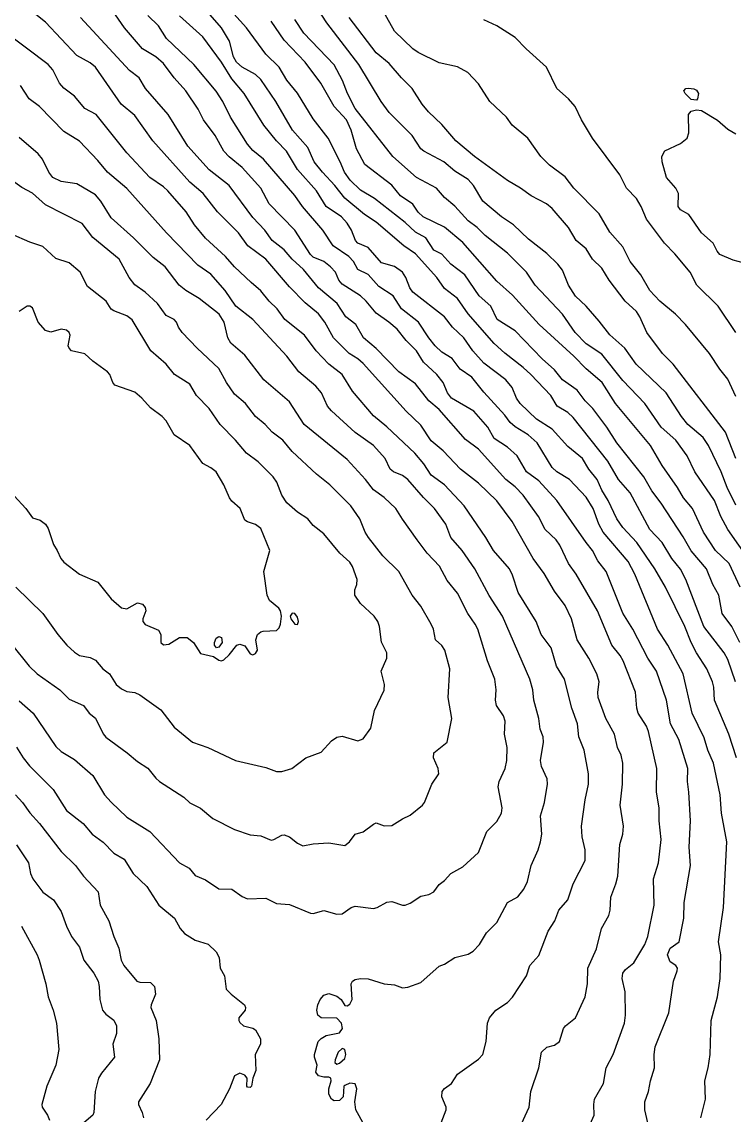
# Model space of a CAD drawing. Header units: inches. Extents: x 3311818 to 3313075, y 1372003 to 1372737.
# Drawn here: x 3312900.5 to 3313004, y 1372329.1 to 1372487.8 of the extents above; entities that cross this region are included whole.
import ezdxf

# ---------------------------------------------------------------- set-up
doc = ezdxf.new("R2010")
doc.units = ezdxf.units.IN
doc.header["$MEASUREMENT"] = 0

msp = doc.modelspace()

# ---------------------------------------------------------------- linework, layer by layer
for points, elevation in [([(3313004.22, 1372417.65), (3313002.98, 1372420.24), (3313002.12, 1372422.53), (3313000.24, 1372426.34), (3312999.48, 1372427.48), (3312997.25, 1372429.39), (3312996.32, 1372430.53), (3312994.1, 1372433.96), (3312989.78, 1372438.16), (3312988.1, 1372440.44), (3312985.92, 1372442.38), (3312984.4, 1372444.37), (3312982.48, 1372446.54), (3312980.97, 1372447.99), (3312979.93, 1372449.59), (3312979.06, 1372451.79), (3312978.37, 1372452.64), (3312976.78, 1372454.19), (3312974.11, 1372456.29), (3312971.96, 1372458.36), (3312970.22, 1372459.5), (3312967.5, 1372461.79), (3312966.12, 1372464.07), (3312965.34, 1372464.93), (3312963.44, 1372466.17), (3312961.81, 1372467.5), (3312958.91, 1372469.03), (3312958.48, 1372469.38), (3312957.21, 1372471.31), (3312953.91, 1372474.64), (3312952.73, 1372476.27), (3312949.5, 1372481.61), (3312944.85, 1372487.7), (3312942.14, 1372491.9)], 4488), ([(3312972.84, 1372327.25), (3312974.2, 1372330.29), (3312974.48, 1372332.58), (3312975.6, 1372336.01), (3312976.03, 1372338.3), (3312976.78, 1372339.01), (3312977.92, 1372339.31), (3312978.61, 1372339.82), (3312979.22, 1372341.73), (3312979.49, 1372342.11), (3312980.97, 1372343.27), (3312982.36, 1372346.3), (3312982.71, 1372348.21), (3312982.76, 1372350.49), (3312984.02, 1372353.27), (3312984.72, 1372356.21), (3312985.78, 1372358.12), (3312985.96, 1372358.88), (3312986.07, 1372360.78), (3312986.82, 1372362.69), (3312987.11, 1372363.83), (3312987.38, 1372368.41), (3312987.8, 1372369.93), (3312987.92, 1372371.08), (3312987.44, 1372374.12), (3312987.77, 1372377.17), (3312987.84, 1372380.22), (3312987.57, 1372381.37), (3312987.03, 1372382.51), (3312986.61, 1372384.42), (3312985.35, 1372386.7), (3312984.25, 1372389.75), (3312984.2, 1372390.51), (3312984.4, 1372392.04), (3312984.07, 1372393.18), (3312982.88, 1372395.47), (3312981.18, 1372398.14), (3312980.35, 1372401.19), (3312979.46, 1372403.09), (3312977.92, 1372405.18), (3312976.39, 1372407.75), (3312974.81, 1372409.95), (3312971.77, 1372415.29), (3312969.53, 1372418.31), (3312966.87, 1372420.88), (3312964.26, 1372422.91), (3312961.75, 1372425.58), (3312960.01, 1372427.02), (3312958.48, 1372429.27), (3312956.35, 1372431.3), (3312950.1, 1372438.25), (3312949.33, 1372438.92), (3312948.07, 1372439.68), (3312945.79, 1372441.97), (3312944.53, 1372444.25), (3312943.62, 1372445.42), (3312941.71, 1372447.02), (3312939.42, 1372449.34), (3312935.99, 1372453.37), (3312933.38, 1372455.31), (3312932.01, 1372457.21), (3312928.96, 1372460.26), (3312926.86, 1372462.93), (3312924.94, 1372464.56), (3312919.55, 1372470.55), (3312916.94, 1372474.22), (3312914.96, 1372475.89), (3312911.22, 1372481.23), (3312910.46, 1372481.87), (3312908.55, 1372482.94), (3312903.98, 1372487.79), (3312902.07, 1372489.29)], 4479), ([(3312991.47, 1372328.01), (3312991, 1372329.91), (3312991.02, 1372331.06), (3312991.56, 1372332.58), (3312991.82, 1372334.11), (3312992.43, 1372336.01), (3312992.38, 1372337.92), (3312992.53, 1372339.06), (3312994.5, 1372344.01), (3312995.18, 1372348.59), (3312995.71, 1372350.11), (3312995.75, 1372350.49), (3312995.51, 1372350.88), (3312994.69, 1372351.4), (3312994.31, 1372352.4), (3312994.69, 1372353.36), (3312995.99, 1372354.31), (3312996.7, 1372357.74), (3312996.75, 1372360.02), (3312997.63, 1372365.36), (3312997.45, 1372368.03), (3312997.66, 1372371.84), (3312997.43, 1372376.03), (3312997.22, 1372377.55), (3312997.26, 1372379.46), (3312995.94, 1372383.65), (3312994.72, 1372385.94), (3312994.16, 1372389.37), (3312992.69, 1372393.56), (3312991.44, 1372395.47), (3312989.26, 1372399.66), (3312987.83, 1372401.98), (3312985.39, 1372408.05), (3312984.18, 1372409.57), (3312983.43, 1372411.09), (3312982.49, 1372412.24), (3312978.26, 1372418.34), (3312975.63, 1372421.22), (3312973.81, 1372422.53), (3312972.46, 1372424.82), (3312971.06, 1372426.1), (3312969.15, 1372427.36), (3312968.23, 1372429.01), (3312966.16, 1372431.3), (3312962.93, 1372433.2), (3312962.36, 1372433.96), (3312961.72, 1372435.49), (3312960.83, 1372436.63), (3312958.86, 1372438.44), (3312957.86, 1372440.06), (3312956.36, 1372441.59), (3312955.05, 1372443.21), (3312953.85, 1372444.25), (3312952, 1372445.52), (3312950.56, 1372447.3), (3312949.74, 1372448.07), (3312947.05, 1372449.76), (3312946.58, 1372450.35), (3312946.08, 1372451.5), (3312945.35, 1372452.26), (3312944.38, 1372453.02), (3312942.86, 1372453.68), (3312942.47, 1372454.04), (3312940.2, 1372457.59), (3312936.47, 1372461.4), (3312935.26, 1372463.69), (3312932.56, 1372466.68), (3312930.66, 1372468.25), (3312929.9, 1372469.06), (3312928.63, 1372471.31), (3312926.94, 1372473.6), (3312926.17, 1372475.13), (3312924.35, 1372477.79), (3312922.65, 1372479.7), (3312921.13, 1372481.76), (3312919.99, 1372482.75), (3312918.07, 1372483.89), (3312915.45, 1372486.94), (3312914.17, 1372488.85)], 4481), ([(3312999.13, 1372328.77), (3312999.84, 1372331.44), (3312999.74, 1372334.11), (3313000.22, 1372336.01), (3313000.5, 1372337.92), (3313000.63, 1372342.87), (3313001.57, 1372346.3), (3313001.96, 1372348.97), (3313002.06, 1372352.4), (3313001.72, 1372354.31), (3313002.44, 1372359.26), (3313002.92, 1372368.79), (3313002.17, 1372372.98), (3313001.98, 1372375.65), (3313000.98, 1372380.22), (3313000.17, 1372382.13), (3312999.64, 1372383.89), (3312997.89, 1372387.46), (3312996.59, 1372393.18), (3312994.38, 1372397.37), (3312992.87, 1372399.66), (3312989.56, 1372407.66), (3312988.59, 1372409.5), (3312984.96, 1372413.76), (3312984.36, 1372414.91), (3312983.51, 1372417.19), (3312982.49, 1372418.84), (3312980.06, 1372421.39), (3312978.22, 1372422.53), (3312977.54, 1372423.12), (3312975.37, 1372426.72), (3312974.07, 1372427.86), (3312972.2, 1372429.04), (3312971.44, 1372429.68), (3312970.68, 1372430.75), (3312967.63, 1372434.08), (3312965.87, 1372436.25), (3312964.18, 1372437.39), (3312963.06, 1372438.98), (3312961.53, 1372439.89), (3312960.55, 1372440.82), (3312959.63, 1372441.95), (3312958.14, 1372444.25), (3312955.7, 1372446.16), (3312954.47, 1372448.07), (3312952.38, 1372449.42), (3312950.86, 1372451.16), (3312949.34, 1372451.88), (3312948.71, 1372453.02), (3312948.05, 1372453.78), (3312945.78, 1372455.31), (3312944.28, 1372457.59), (3312941.28, 1372461.02), (3312940.19, 1372462.63), (3312935.65, 1372467.88), (3312934.09, 1372469.17), (3312933.33, 1372470.05), (3312930.84, 1372473.98), (3312929.72, 1372476.27), (3312928.75, 1372477.74), (3312925.5, 1372481.61), (3312921.56, 1372485.42), (3312920.37, 1372487.26), (3312918.84, 1372488.76)], 4482), ([(3313004.33, 1372380.99), (3313003.21, 1372384.42), (3313001.13, 1372389.37), (3313001.02, 1372391.28), (3313000.83, 1372392.04), (3313000.01, 1372393.94), (3312998.53, 1372396.23), (3312997.74, 1372397.75), (3312996.84, 1372400.04), (3312994, 1372405.76), (3312992.47, 1372408.43), (3312989.84, 1372412.24), (3312987.83, 1372414.45), (3312986.97, 1372415.67), (3312985.67, 1372418.34), (3312984.75, 1372419.86), (3312984.1, 1372421.39), (3312982.88, 1372422.91), (3312981.96, 1372424.43), (3312979.83, 1372426.19), (3312977.54, 1372428.71), (3312975.27, 1372430.15), (3312972.91, 1372432.44), (3312972.37, 1372433.2), (3312971.73, 1372434.73), (3312970.81, 1372435.87), (3312967.63, 1372438.26), (3312966.04, 1372440.06), (3312964.73, 1372441.97), (3312963.1, 1372443.49), (3312961.92, 1372445.02), (3312957.34, 1372448.6), (3312956.88, 1372449.21), (3312956.33, 1372450.73), (3312955.81, 1372451.5), (3312954.67, 1372452.33), (3312952.76, 1372452.83), (3312950.86, 1372455.06), (3312949.33, 1372455.69), (3312948.99, 1372456.07), (3312948.43, 1372457.59), (3312947.81, 1372458.61), (3312946.96, 1372459.5), (3312944.76, 1372461.04), (3312943.35, 1372463.31), (3312940.57, 1372466.38), (3312938.96, 1372469.03), (3312937.51, 1372470.55), (3312935.71, 1372472.84), (3312932.84, 1372477.41), (3312931.04, 1372479.56), (3312929.52, 1372481.95), (3312926.85, 1372485.65), (3312923.42, 1372488.67)], 4483), ([(3313004.17, 1372392.04), (3313003.07, 1372395.29), (3313002.52, 1372396.23), (3312999.6, 1372400.04), (3312996.95, 1372406.9), (3312996.21, 1372408.37), (3312994.95, 1372409.95), (3312993.55, 1372412.24), (3312991.74, 1372414.14), (3312988.89, 1372419.48), (3312987.21, 1372421.39), (3312985.64, 1372424.05), (3312980.59, 1372430.41), (3312979.83, 1372431.12), (3312978.3, 1372432.04), (3312977.37, 1372433.58), (3312974.47, 1372436.63), (3312973.35, 1372437.67), (3312970.68, 1372439.72), (3312969.15, 1372441.16), (3312965.34, 1372445.45), (3312963.82, 1372447.68), (3312961.91, 1372449.12), (3312960.82, 1372450.73), (3312957.72, 1372454.13), (3312956.04, 1372455.31), (3312952, 1372458.73), (3312950.3, 1372459.88), (3312947.43, 1372462.25), (3312946.01, 1372464.07), (3312944.21, 1372465.98), (3312943.01, 1372467.5), (3312942.09, 1372469.56), (3312939.87, 1372472.08), (3312937.44, 1372476.27), (3312935.23, 1372479.47), (3312934.47, 1372480.17), (3312932.56, 1372481.25), (3312931.71, 1372481.99), (3312931.29, 1372482.75), (3312930.7, 1372485.04), (3312929.52, 1372486.97), (3312927.23, 1372489.59)], 4484), ([(3313004.82, 1372397.76), (3313003.67, 1372400.04), (3313002.27, 1372401.95), (3313001.77, 1372404.62), (3313000.88, 1372406.14), (3312999.98, 1372408.43), (3312997.74, 1372411.06), (3312996.6, 1372413.07), (3312993.4, 1372417.96), (3312992.02, 1372419.75), (3312990.86, 1372421.77), (3312986.94, 1372426.72), (3312985.51, 1372429.01), (3312983.48, 1372431.68), (3312982.36, 1372432.82), (3312981.19, 1372434.34), (3312979.06, 1372435.84), (3312977.92, 1372437.3), (3312976.09, 1372438.92), (3312972.2, 1372442.98), (3312969.57, 1372444.63), (3312968.67, 1372446.54), (3312966.96, 1372448.07), (3312964.89, 1372451.11), (3312962.82, 1372452.64), (3312961.53, 1372454.1), (3312960.39, 1372454.7), (3312959.21, 1372456.45), (3312957.72, 1372457.29), (3312956.19, 1372458.71), (3312951.75, 1372462.17), (3312949.72, 1372463.4), (3312948.24, 1372464.84), (3312947.4, 1372465.98), (3312946.78, 1372467.5), (3312945.03, 1372470.93), (3312942.86, 1372473.73), (3312940.57, 1372477.47), (3312939.04, 1372479.35), (3312937.9, 1372481.23), (3312936, 1372483.13), (3312933.19, 1372486.94), (3312930.41, 1372489.99)], 4485), ([(3313004.22, 1372433.42), (3313003.07, 1372435.96), (3313001.93, 1372437.39), (3313000.43, 1372439.68), (3312996.94, 1372443.87), (3312995.47, 1372445.4), (3312993.21, 1372447.3), (3312991.76, 1372448.83), (3312990.45, 1372451.11), (3312988.9, 1372453.02), (3312987.83, 1372455.18), (3312985.92, 1372457.28), (3312984.4, 1372459.95), (3312980.73, 1372463.69), (3312979.44, 1372465.35), (3312977.16, 1372467.04), (3312975.9, 1372468.27), (3312974.04, 1372470.93), (3312971.75, 1372472.84), (3312970.91, 1372473.98), (3312968.51, 1372476.27), (3312966.87, 1372478.84), (3312965.31, 1372480.46), (3312963.82, 1372481.31), (3312961.15, 1372481.86), (3312958.1, 1372483.35), (3312957.34, 1372483.89), (3312954.67, 1372486.48), (3312953.11, 1372489.23)], 4490), ([(3312982.64, 1372326.86), (3312983.67, 1372329.15), (3312983.61, 1372330.68), (3312983.73, 1372331.44), (3312985.02, 1372333.72), (3312985.41, 1372336.01), (3312986.4, 1372337.92), (3312988.08, 1372342.49), (3312988.22, 1372343.63), (3312988.17, 1372347.06), (3312987.74, 1372348.97), (3312987.82, 1372349.73), (3312988.21, 1372350.26), (3312989.4, 1372351.26), (3312991.01, 1372353.92), (3312991.46, 1372355.07), (3312992.37, 1372359.64), (3312992.27, 1372363.45), (3312992.99, 1372365.74), (3312993.4, 1372369.17), (3312993.1, 1372371.84), (3312993.12, 1372373.74), (3312992.69, 1372376.03), (3312992.74, 1372379.46), (3312991.57, 1372384.8), (3312991.26, 1372385.6), (3312990.06, 1372387.46), (3312989.84, 1372388.23), (3312989.68, 1372390.51), (3312987.88, 1372395.09), (3312987.45, 1372395.86), (3312986.23, 1372397.37), (3312984.12, 1372402.33), (3312981.04, 1372407.66), (3312979.92, 1372409.19), (3312978.68, 1372411.87), (3312978.12, 1372412.62), (3312976.55, 1372414.14), (3312975.58, 1372416.05), (3312973.37, 1372419.1), (3312972.2, 1372420.35), (3312970.85, 1372421.39), (3312966.87, 1372425.82), (3312964.96, 1372427.21), (3312961.15, 1372431.57), (3312959.63, 1372432.81), (3312957.72, 1372435.28), (3312955.31, 1372437.01), (3312952, 1372440.42), (3312950.16, 1372441.97), (3312949.04, 1372443.87), (3312947.59, 1372445.02), (3312946.32, 1372446.92), (3312943.64, 1372449.21), (3312941.47, 1372451.88), (3312939.79, 1372453.4), (3312938.66, 1372454.74), (3312936.91, 1372456.07), (3312935.85, 1372457.59), (3312934.09, 1372459.41), (3312930.65, 1372464.07), (3312927.75, 1372466.36), (3312924.67, 1372469.79), (3312921.78, 1372474.36), (3312918.49, 1372478.17), (3312917.57, 1372479.7), (3312916.18, 1372480.78), (3312909.08, 1372488.47)], 4480), ([(3313004.85, 1372405.76), (3313003.24, 1372409.19), (3313001.29, 1372411.09), (3312999.55, 1372413.76), (3312997.93, 1372417.19), (3312996.62, 1372418.72), (3312995.77, 1372420.24), (3312993.55, 1372423.42), (3312991.84, 1372426.34), (3312986.78, 1372432.44), (3312984.82, 1372435.49), (3312982.49, 1372437.45), (3312980.72, 1372439.3), (3312975.67, 1372443.87), (3312971.82, 1372448.17), (3312969.53, 1372450.19), (3312964.58, 1372455.79), (3312961.91, 1372458.02), (3312958.81, 1372459.5), (3312958.1, 1372460.21), (3312957.34, 1372461.36), (3312955.55, 1372462.55), (3312954.29, 1372464.12), (3312950.36, 1372467.12), (3312949.14, 1372469.41), (3312948.38, 1372472.08), (3312947.68, 1372473.6), (3312945.91, 1372475.51), (3312943.95, 1372478.94), (3312941.69, 1372481.99), (3312938.66, 1372485.17), (3312936.76, 1372487.93)], 4486), ([(3313006.27, 1372409.57), (3313003.06, 1372414.14), (3313002.06, 1372416.05), (3313001.15, 1372418.34), (3312998.28, 1372422.53), (3312997.18, 1372424.82), (3312995.51, 1372427.1), (3312993.4, 1372429.01), (3312991.01, 1372432.44), (3312987.83, 1372435.75), (3312984.78, 1372439.61), (3312982.49, 1372441.11), (3312980.89, 1372442.73), (3312979.08, 1372445.4), (3312975.09, 1372449.59), (3312973.84, 1372451.5), (3312971.06, 1372454.25), (3312967.81, 1372456.83), (3312966.68, 1372457.97), (3312965.34, 1372458.93), (3312963.44, 1372461.07), (3312961.91, 1372462.35), (3312960.74, 1372463.69), (3312957.85, 1372465.22), (3312954.42, 1372468.27), (3312948.95, 1372475.24), (3312947.86, 1372477.41), (3312947.1, 1372479.32), (3312945.9, 1372481.56), (3312941.51, 1372486.18), (3312940.19, 1372488.18)], 4487), ([(3313004.22, 1372424.45), (3313002.71, 1372428.25), (3312995.14, 1372438.16), (3312993.59, 1372439.68), (3312991.31, 1372442.73), (3312990.3, 1372445.02), (3312989.82, 1372445.78), (3312988.18, 1372447.3), (3312985.86, 1372450.35), (3312984.78, 1372452.05), (3312983.42, 1372453.4), (3312982.49, 1372454.87), (3312981.05, 1372456.07), (3312979.95, 1372457.97), (3312977.54, 1372460.74), (3312976.72, 1372461.4), (3312974.49, 1372462.58), (3312972.96, 1372463.67), (3312971.06, 1372464.78), (3312966.29, 1372468.27), (3312963.56, 1372470.55), (3312961.53, 1372472.9), (3312959.58, 1372474.74), (3312958.68, 1372475.89), (3312957.22, 1372478.17), (3312955.68, 1372479.7), (3312953.91, 1372481.79), (3312952, 1372483.31), (3312948.08, 1372488.47)], 4489), ([(3313004.22, 1372442.71), (3313001.69, 1372446.54), (3312998.55, 1372449.59), (3312997.59, 1372451.5), (3312995.37, 1372454.16), (3312993.86, 1372455.69), (3312991.26, 1372459.16), (3312990.47, 1372461.02), (3312989.81, 1372462.17), (3312988.35, 1372463.69), (3312987.4, 1372465.6), (3312983.4, 1372470.93), (3312981.81, 1372473.6), (3312980.9, 1372475.51), (3312979.91, 1372476.65), (3312978.22, 1372478.17), (3312976.73, 1372481.22), (3312973.78, 1372483.89), (3312972.2, 1372485.57), (3312969.53, 1372487.26), (3312967.63, 1372488.13)], 4491), ([(3312961.44, 1372328.01), (3312962.17, 1372329.91), (3312962.19, 1372330.29), (3312961.55, 1372331.82), (3312961.59, 1372332.58), (3312961.91, 1372333.01), (3312962.92, 1372333.72), (3312963.82, 1372335.07), (3312966.87, 1372337.29), (3312967.47, 1372337.92), (3312967.97, 1372339.82), (3312968.16, 1372342.49), (3312968.48, 1372343.25), (3312969.39, 1372344.4), (3312971.06, 1372345.48), (3312971.82, 1372346.27), (3312973.82, 1372349.35), (3312974.32, 1372350.88), (3312975.63, 1372352.32), (3312976.98, 1372355.83), (3312977.96, 1372357.35), (3312978.55, 1372358.88), (3312979.82, 1372360.4), (3312980.6, 1372362.69), (3312982.33, 1372366.12), (3312982.33, 1372367.65), (3312981.93, 1372369.55), (3312981.84, 1372371.08), (3312982.33, 1372374.89), (3312982.85, 1372377.17), (3312982.82, 1372378.7), (3312982.22, 1372382.13), (3312981.43, 1372384.03), (3312981.24, 1372385.94), (3312980.43, 1372388.23), (3312979.37, 1372392.42), (3312978.19, 1372394.32), (3312977.42, 1372396.99), (3312975.97, 1372398.9), (3312975.22, 1372400.8), (3312972.62, 1372405), (3312971.82, 1372407.53), (3312971.38, 1372408.43), (3312969.04, 1372411.09), (3312967.95, 1372413), (3312964.78, 1372417.57), (3312961.91, 1372420.61), (3312960.01, 1372422.02), (3312958.92, 1372423.67), (3312957.64, 1372425.2), (3312953.53, 1372429.05), (3312951.62, 1372430.63), (3312948.57, 1372434.21), (3312947.05, 1372436.62), (3312945.14, 1372438.15), (3312943.31, 1372440.06), (3312941.57, 1372442.35), (3312938.76, 1372444.63), (3312937.64, 1372446.16), (3312936.45, 1372447.3), (3312935.23, 1372448.79), (3312933.85, 1372449.97), (3312931.45, 1372452.26), (3312930.1, 1372453.78), (3312927.23, 1372456.42), (3312925.62, 1372458.36), (3312924.43, 1372460.26), (3312921.73, 1372463.31), (3312921.13, 1372463.87), (3312919.12, 1372465.22), (3312915.79, 1372468.83), (3312911.32, 1372474.36), (3312909.7, 1372475.24), (3312908.2, 1372477.03), (3312906.65, 1372478.2), (3312906.03, 1372478.94), (3312905.04, 1372480.84), (3312904.37, 1372481.61), (3312897.88, 1372486.53)], 4478), ([(3312950.3, 1372327.63), (3312949.07, 1372329.91), (3312948.91, 1372331.06), (3312949.19, 1372332.96), (3312948.95, 1372333.71), (3312948.19, 1372333.78), (3312947.43, 1372333.46), (3312947.3, 1372333.34), (3312947.21, 1372331.82), (3312946.67, 1372331.27), (3312945.9, 1372331.22), (3312945.52, 1372331.45), (3312945.12, 1372332.2), (3312945.12, 1372332.96), (3312945.46, 1372334.11), (3312945.4, 1372334.49), (3312945.14, 1372334.64), (3312944.38, 1372334.64), (3312943.62, 1372334.85), (3312943.24, 1372335.38), (3312943.43, 1372336.39), (3312943.05, 1372337.54), (3312943.05, 1372337.92), (3312943.6, 1372339.82), (3312944, 1372340.28), (3312944.76, 1372340.71), (3312946.67, 1372341.1), (3312947.1, 1372341.73), (3312946.99, 1372342.49), (3312946.29, 1372343.22), (3312944, 1372343.25), (3312943.52, 1372343.63), (3312943.38, 1372344.4), (3312943.54, 1372345.16), (3312943.87, 1372345.92), (3312944.38, 1372346.56), (3312945.14, 1372346.78), (3312946.29, 1372346.41), (3312946.9, 1372345.92), (3312947.43, 1372345.04), (3312947.81, 1372345.03), (3312948.19, 1372345.27), (3312948.52, 1372345.92), (3312948.35, 1372348.21), (3312948.55, 1372348.59), (3312948.95, 1372348.83), (3312949.72, 1372348.99), (3312950.86, 1372348.91), (3312953.15, 1372348.22), (3312954.67, 1372348.05), (3312955.81, 1372347.63), (3312956.58, 1372347.71), (3312958.48, 1372348.41), (3312961.15, 1372350.78), (3312961.91, 1372351.05), (3312963.44, 1372352.04), (3312965.34, 1372352.49), (3312966.1, 1372352.93), (3312966.99, 1372353.92), (3312968.01, 1372355.61), (3312969.53, 1372357.1), (3312971.06, 1372360.01), (3312972.58, 1372360.83), (3312973.46, 1372361.93), (3312973.96, 1372363.07), (3312974.51, 1372365.36), (3312975.55, 1372367.65), (3312975.86, 1372368.79), (3312976.05, 1372369.93), (3312975.87, 1372372.6), (3312976.45, 1372374.51), (3312976.87, 1372377.17), (3312976.82, 1372377.94), (3312976.01, 1372379.74), (3312975.86, 1372380.6), (3312976.28, 1372383.27), (3312976.25, 1372384.03), (3312975.8, 1372385.18), (3312975.6, 1372386.7), (3312974.89, 1372389.37), (3312974.75, 1372390.89), (3312974.32, 1372392.42), (3312970.35, 1372401.57), (3312968.39, 1372404.55), (3312966.35, 1372408.43), (3312964.49, 1372411.09), (3312962.84, 1372413), (3312962.14, 1372414.91), (3312960.49, 1372417.19), (3312958.86, 1372418.77), (3312956.58, 1372421.41), (3312955.81, 1372421.99), (3312954.53, 1372422.53), (3312954.03, 1372422.91), (3312953.32, 1372424.43), (3312951.62, 1372426.34), (3312948.95, 1372428.22), (3312945.52, 1372431.38), (3312944.94, 1372432.06), (3312944.05, 1372433.96), (3312943.24, 1372434.96), (3312940.77, 1372437.01), (3312939.04, 1372439.32), (3312934.09, 1372444.64), (3312931.62, 1372446.54), (3312930.09, 1372448.83), (3312927.99, 1372451.19), (3312926.09, 1372452.51), (3312921.56, 1372457.21), (3312915.79, 1372463.62), (3312913, 1372465.98), (3312911.6, 1372467.71), (3312908.93, 1372470.48), (3312906.65, 1372471.91), (3312903.1, 1372475.51), (3312901.62, 1372476.65), (3312900.36, 1372478.56)], 4477), ([(3312998.67, 1372476.65), (3312998.5, 1372476.43), (3312997.74, 1372476.57), (3312996.85, 1372477.41), (3312996.68, 1372477.79), (3312996.98, 1372478.13), (3312997.36, 1372478.2), (3312998.12, 1372478.1), (3312998.5, 1372477.9), (3312998.79, 1372477.41), (3312998.67, 1372476.65)], 4492), ([(3313006.01, 1372452.64), (3313003.84, 1372453.22), (3313001.93, 1372454.07), (3313001.53, 1372454.54), (3313000.94, 1372455.69), (3312999.26, 1372457.21), (3312997.41, 1372459.88), (3312996.21, 1372460.56), (3312995.86, 1372461.02), (3312995.91, 1372462.93), (3312995.52, 1372463.69), (3312994.16, 1372465.22), (3312993.54, 1372467.5), (3312993.48, 1372468.27), (3312993.93, 1372469.1), (3312996.21, 1372470.16), (3312997.18, 1372470.93), (3312997.42, 1372471.7), (3312997.38, 1372474.36), (3312997.74, 1372474.86), (3312998.5, 1372475.03), (3312999.26, 1372474.97), (3313001.55, 1372473.54), (3313003.07, 1372472.22), (3313004.22, 1372471.55)], 4492), ([(3312947.05, 1372358.35), (3312948.39, 1372359.26), (3312948.95, 1372359.48), (3312951.62, 1372359.11), (3312952.17, 1372359.26), (3312953.53, 1372360.05), (3312954.29, 1372360.17), (3312955.81, 1372359.64), (3312956.19, 1372359.64), (3312956.96, 1372359.93), (3312958.48, 1372360.9), (3312959.66, 1372361.17), (3312960.39, 1372361.53), (3312961.15, 1372362.61), (3312961.91, 1372363.2), (3312962.85, 1372364.22), (3312964.58, 1372365.2), (3312966.87, 1372367.26), (3312968.07, 1372370.31), (3312969.53, 1372371.78), (3312970.19, 1372372.98), (3312970.32, 1372373.74), (3312969.7, 1372376.79), (3312969.87, 1372377.55), (3312970.74, 1372379.46), (3312971, 1372380.6), (3312971.04, 1372382.51), (3312970.63, 1372384.42), (3312970.73, 1372386.32), (3312970.47, 1372387.08), (3312969.48, 1372388.61), (3312969.35, 1372389.37), (3312969.44, 1372390.89), (3312969.21, 1372392.42), (3312968.16, 1372395.09), (3312966.75, 1372399.66), (3312966.38, 1372400.42), (3312965.29, 1372401.95), (3312963.82, 1372404.89), (3312962.29, 1372406.74), (3312961.22, 1372408.81), (3312959.42, 1372410.71), (3312957.96, 1372412.62), (3312955.81, 1372415.62), (3312954.87, 1372417.19), (3312953.15, 1372418.79), (3312951.62, 1372419.89), (3312950.47, 1372421.39), (3312947.81, 1372424.31), (3312941.55, 1372429.39), (3312939.42, 1372432.67), (3312935.67, 1372435.87), (3312932.95, 1372439.46), (3312930.9, 1372441.2), (3312930.47, 1372441.97), (3312929.91, 1372444.25), (3312929.18, 1372445.4), (3312926.29, 1372447.68), (3312924.35, 1372448.83), (3312923.4, 1372449.59), (3312921.34, 1372452.26), (3312919.61, 1372453.62), (3312916.76, 1372456.45), (3312913.51, 1372459.39), (3312912.01, 1372461.79), (3312911.22, 1372462.7), (3312908.55, 1372464.33), (3312906.27, 1372464.63), (3312905.05, 1372465.22), (3312904.47, 1372465.98), (3312903.57, 1372467.88), (3312902.93, 1372468.65), (3312900.17, 1372471.05)], 4476), ([(3312947.43, 1372368.27), (3312948.15, 1372368.79), (3312948.95, 1372369.94), (3312950.1, 1372370.28), (3312951.62, 1372371.36), (3312952, 1372371.55), (3312953.15, 1372371.15), (3312954.29, 1372371.2), (3312955.81, 1372372.17), (3312956.96, 1372372.67), (3312958.72, 1372374.12), (3312959, 1372374.51), (3312960.1, 1372377.17), (3312961.08, 1372378.7), (3312961, 1372379.46), (3312960.34, 1372380.99), (3312960.39, 1372381.75), (3312962.31, 1372383.27), (3312963.01, 1372386.7), (3312962.45, 1372389.75), (3312962.69, 1372393.94), (3312961.97, 1372396.61), (3312961.53, 1372397.29), (3312960.64, 1372398.14), (3312960.33, 1372399.66), (3312960, 1372400.42), (3312958.48, 1372403.02), (3312957.22, 1372404.62), (3312955.3, 1372408.05), (3312952.98, 1372410.33), (3312950.87, 1372413), (3312950.4, 1372413.76), (3312949.63, 1372415.67), (3312948.32, 1372417.57), (3312945.27, 1372420.62), (3312943.32, 1372422.15), (3312939.81, 1372425.45), (3312938.44, 1372427.1), (3312936.92, 1372428.25), (3312935.89, 1372429.39), (3312934.46, 1372430.53), (3312933.02, 1372432.44), (3312931.42, 1372433.78), (3312930.26, 1372435.49), (3312929.13, 1372437.51), (3312926, 1372440.44), (3312923.85, 1372442.73), (3312923.31, 1372443.49), (3312923.02, 1372444.25), (3312922.66, 1372444.63), (3312921.51, 1372445.18), (3312920.27, 1372446.92), (3312918.46, 1372448.61), (3312916.94, 1372449.63), (3312916.11, 1372450.73), (3312914.68, 1372453.4), (3312910.84, 1372456.53), (3312909.32, 1372458.56), (3312903.98, 1372461.27), (3312902.07, 1372462.97), (3312900.55, 1372463.77), (3312898.64, 1372465.11)], 4475), ([(3312938.28, 1372379.02), (3312939.73, 1372379.46), (3312941.78, 1372380.99), (3312944, 1372381.83), (3312945.52, 1372383.47), (3312946.29, 1372384.02), (3312947.05, 1372384.16), (3312949.33, 1372383.46), (3312950.1, 1372383.75), (3312951.24, 1372385.3), (3312951.75, 1372387.85), (3312953.15, 1372390.82), (3312953.23, 1372391.66), (3312952.72, 1372393.56), (3312953.54, 1372395.47), (3312953.53, 1372396.23), (3312952.76, 1372397.77), (3312952.49, 1372400.04), (3312952.26, 1372400.8), (3312951.72, 1372401.57), (3312949.72, 1372403.39), (3312948.9, 1372404.62), (3312948.9, 1372405.38), (3312949.21, 1372406.14), (3312949.25, 1372406.9), (3312948.57, 1372408.78), (3312948.19, 1372409.39), (3312946.72, 1372410.71), (3312944.38, 1372413.49), (3312942.86, 1372414.72), (3312942.09, 1372415.68), (3312940.57, 1372416.64), (3312939.04, 1372418), (3312938.3, 1372419.1), (3312937.56, 1372421), (3312937.06, 1372421.77), (3312934.85, 1372423.95), (3312933.18, 1372425.2), (3312931.56, 1372427.1), (3312929.34, 1372429.39), (3312927.76, 1372431.68), (3312925.93, 1372433.58), (3312924.94, 1372435.22), (3312922.71, 1372436.63), (3312921.5, 1372438.16), (3312919.3, 1372440.06), (3312916.56, 1372444.58), (3312915.79, 1372445.14), (3312913.89, 1372445.86), (3312913.51, 1372446.14), (3312912.8, 1372447.3), (3312910.08, 1372449.42), (3312909.01, 1372451.5), (3312907.41, 1372452.84), (3312905.5, 1372453.48), (3312903.6, 1372455.2), (3312901.69, 1372455.83), (3312899.02, 1372457.01)], 4474), ([(3312929.52, 1372395.07), (3312929.9, 1372395.23), (3312930.66, 1372395.97), (3312931.79, 1372397.37), (3312932.18, 1372397.51), (3312932.95, 1372397.28), (3312933.71, 1372396.1), (3312934.09, 1372395.94), (3312934.47, 1372396.14), (3312934.78, 1372396.61), (3312934.54, 1372398.14), (3312934.79, 1372398.9), (3312935.23, 1372399.27), (3312935.61, 1372399.38), (3312937.52, 1372399.48), (3312937.9, 1372399.89), (3312938.11, 1372400.42), (3312938.25, 1372401.57), (3312938.1, 1372402.33), (3312937.87, 1372402.71), (3312936.53, 1372403.85), (3312936.16, 1372404.62), (3312935.68, 1372408.05), (3312936.57, 1372411.09), (3312935.23, 1372414.3), (3312934.47, 1372414.89), (3312933.33, 1372415.23), (3312932.95, 1372415.51), (3312932.26, 1372417.19), (3312931.04, 1372418.24), (3312930.7, 1372418.72), (3312929.9, 1372420.62), (3312928.75, 1372422.51), (3312927.99, 1372423.11), (3312926.85, 1372423.7), (3312924.92, 1372426.34), (3312922.67, 1372427.86), (3312921.51, 1372429.89), (3312920.91, 1372430.53), (3312919.22, 1372431.82), (3312917.99, 1372433.2), (3312916.94, 1372434.07), (3312914.07, 1372435.11), (3312913.76, 1372435.49), (3312913.34, 1372436.63), (3312912.99, 1372437.01), (3312910.84, 1372438.59), (3312909.7, 1372439.66), (3312907.75, 1372440.06), (3312907.4, 1372440.44), (3312907.27, 1372440.82), (3312907.55, 1372442.35), (3312907.43, 1372442.73), (3312907.03, 1372443.09), (3312906.27, 1372443.24), (3312904.74, 1372442.77), (3312903.98, 1372443), (3312902.92, 1372444.25), (3312902.07, 1372446.29), (3312901.69, 1372446.57), (3312901.31, 1372446.56), (3312900.17, 1372445.8)], 4473), ([(3312899.41, 1372419.03), (3312901.13, 1372417.19), (3312902.07, 1372415.85), (3312903.22, 1372415.48), (3312903.99, 1372414.91), (3312904.36, 1372414.31), (3312905.12, 1372411.95), (3312905.69, 1372411.09), (3312906.19, 1372409.95), (3312906.65, 1372409.4), (3312908.93, 1372407.64), (3312911.6, 1372406.48), (3312913.51, 1372404.1), (3312915.03, 1372402.79), (3312915.79, 1372402.63), (3312917.32, 1372403.52), (3312918.08, 1372403.3), (3312918.46, 1372402.81), (3312918.55, 1372402.33), (3312918.11, 1372401.19), (3312918.12, 1372400.8), (3312918.46, 1372400.37), (3312920.37, 1372399.53), (3312920.72, 1372398.9), (3312920.75, 1372397.76), (3312921.13, 1372397.39), (3312921.89, 1372397.48), (3312923.42, 1372398.48), (3312924.56, 1372398.46), (3312925.46, 1372397.76), (3312926.47, 1372396.12), (3312928.37, 1372395.72), (3312929.13, 1372395.17), (3312929.52, 1372395.07)], 4473), ([(3312899.66, 1372405.76), (3312903.6, 1372401.96), (3312905.78, 1372398.9), (3312907.09, 1372397.37), (3312908.17, 1372396.35), (3312908.93, 1372395.85), (3312910.46, 1372395.54), (3312911.22, 1372395.17), (3312912.33, 1372393.94), (3312913.28, 1372393.18), (3312914.26, 1372391.66), (3312915.03, 1372391.01), (3312915.79, 1372390.65), (3312916.94, 1372390.46), (3312917.7, 1372390.16), (3312920.75, 1372387.98), (3312922.65, 1372385.44), (3312925.32, 1372383.28), (3312927.57, 1372382.51), (3312931.59, 1372380.6), (3312935.99, 1372379.59), (3312937.52, 1372379.04), (3312938.28, 1372379.02)], 4474), ([(3312940.57, 1372400.34), (3312940.73, 1372400.8), (3312940.57, 1372401.43), (3312940.19, 1372401.95), (3312939.81, 1372401.99), (3312939.52, 1372401.57), (3312939.6, 1372401.19), (3312940.19, 1372400.39), (3312940.57, 1372400.34)], 4473), ([(3312928.83, 1372396.99), (3312928.53, 1372397.37), (3312928.5, 1372397.76), (3312928.75, 1372398.36), (3312929.13, 1372398.6), (3312929.52, 1372398.46), (3312929.64, 1372397.76), (3312929.13, 1372397.05), (3312928.83, 1372396.99)], 4473), ([(3312899.02, 1372397.5), (3312901.61, 1372394.32), (3312902.78, 1372393.18), (3312906.04, 1372390.89), (3312907.41, 1372389.5), (3312909.51, 1372388.61), (3312910.33, 1372387.46), (3312911.22, 1372386.78), (3312912.36, 1372384.48), (3312912.75, 1372384.01), (3312915.85, 1372381.75), (3312917.32, 1372380.48), (3312918.84, 1372379.49), (3312919.99, 1372378.04), (3312920.56, 1372377.55), (3312924.05, 1372375.27), (3312924.94, 1372374.47), (3312926.47, 1372373.68), (3312928.3, 1372372.22), (3312931.42, 1372370.58), (3312933.71, 1372369.84), (3312935.23, 1372369.68), (3312936.76, 1372369.07), (3312937.14, 1372369.14), (3312938.28, 1372369.8), (3312938.66, 1372369.84), (3312939.42, 1372369.55), (3312940.57, 1372368.61), (3312941.33, 1372368.25), (3312942.86, 1372368.54), (3312945.14, 1372368.65), (3312947.43, 1372368.27)], 4475), ([(3312900.17, 1372389.26), (3312902.17, 1372387.46), (3312905.5, 1372382.64), (3312906.27, 1372381.93), (3312908.17, 1372380.75), (3312910.84, 1372378.43), (3312912.57, 1372375.65), (3312913.51, 1372374.59), (3312915.79, 1372372.37), (3312919.14, 1372370.31), (3312923.42, 1372365.77), (3312924.85, 1372364.98), (3312925.7, 1372363.9), (3312927.23, 1372363.31), (3312929.13, 1372361.98), (3312931.04, 1372361.94), (3312932.56, 1372360.89), (3312933.33, 1372360.54), (3312935.99, 1372360.62), (3312937.52, 1372359.87), (3312939.42, 1372359.7), (3312942.47, 1372358.46), (3312942.86, 1372358.43), (3312944.38, 1372358.85), (3312946.29, 1372358.33), (3312947.05, 1372358.35)], 4476), ([(3312899.79, 1372382.57), (3312900.74, 1372380.99), (3312901.65, 1372379.84), (3312905.08, 1372376.41), (3312907.04, 1372373.36), (3312909.43, 1372371.46), (3312910.76, 1372369.93), (3312912.36, 1372368.78), (3312913.89, 1372367.16), (3312915.41, 1372366.3), (3312916.7, 1372364.22), (3312918.68, 1372362.31), (3312920.46, 1372359.64), (3312922.7, 1372357.74), (3312923.56, 1372356.21), (3312924.18, 1372355.49), (3312925.7, 1372354.54), (3312927.61, 1372353.94), (3312928.75, 1372352.84), (3312929.22, 1372352.02), (3312929.34, 1372350.49), (3312930, 1372349.35), (3312930.22, 1372347.45), (3312930.93, 1372346.68), (3312932.86, 1372345.16), (3312933.04, 1372344.78), (3312932.97, 1372344.4), (3312932.08, 1372343.25), (3312932.04, 1372342.87), (3312932.18, 1372342.57), (3312932.72, 1372342.11), (3312934.09, 1372341.77), (3312934.47, 1372341.51), (3312935.18, 1372340.2), (3312935.2, 1372339.44), (3312934.45, 1372337.92), (3312934.54, 1372335.63), (3312934.1, 1372334.49), (3312933.88, 1372333.34), (3312933.71, 1372333.13), (3312933.33, 1372333.2), (3312933.24, 1372333.34), (3312933.25, 1372334.49), (3312932.95, 1372334.94), (3312932.18, 1372335.22), (3312931.44, 1372334.87), (3312930.72, 1372332.96), (3312929.48, 1372330.68), (3312927.3, 1372328.39)], 4477), ([(3312899.61, 1372375.65), (3312900.64, 1372374.51), (3312901.69, 1372373), (3312903.09, 1372371.46), (3312906.27, 1372367.41), (3312908.36, 1372365.36), (3312909.5, 1372363.83), (3312911.65, 1372361.55), (3312911.93, 1372359.64), (3312913.2, 1372357.35), (3312913.89, 1372355.09), (3312914.65, 1372353.37), (3312914.95, 1372351.64), (3312915.38, 1372350.88), (3312917.24, 1372348.59), (3312917.7, 1372348.42), (3312919.22, 1372348.39), (3312919.8, 1372347.83), (3312919.96, 1372346.68), (3312919.33, 1372345.16), (3312919.3, 1372344.78), (3312920.06, 1372342.87), (3312920.45, 1372340.2), (3312920.55, 1372337.15), (3312919.2, 1372333.72), (3312917.5, 1372331.06), (3312917.5, 1372330.68), (3312918.03, 1372329.53), (3312918.21, 1372328.77)], 4478), ([(3312899.79, 1372368.37), (3312901.51, 1372365.74), (3312901.8, 1372364.22), (3312902.14, 1372363.45), (3312903.6, 1372361.51), (3312905.12, 1372360.39), (3312906.27, 1372358.72), (3312907.03, 1372356.59), (3312907.77, 1372355.07), (3312908.92, 1372353.54), (3312909.57, 1372351.64), (3312910.99, 1372349.73), (3312911.62, 1372348.59), (3312911.79, 1372347.83), (3312911.86, 1372345.92), (3312912.28, 1372344.4), (3312912.75, 1372343.82), (3312913.89, 1372342.93), (3312914.3, 1372342.11), (3312914.27, 1372340.97), (3312913.74, 1372339.44), (3312913.99, 1372337.54), (3312912.09, 1372335.25), (3312911.66, 1372334.49), (3312911.17, 1372332.58), (3312910.99, 1372329.53), (3312910.84, 1372329.15), (3312909.54, 1372328.01)], 4479), ([(3312900.48, 1372356.59), (3312902.79, 1372352.4), (3312903.08, 1372351.64), (3312904.05, 1372348.21), (3312904.36, 1372346.3), (3312905.08, 1372344.4), (3312905.57, 1372342.49), (3312905.91, 1372338.68), (3312905.49, 1372336.39), (3312904.17, 1372333.34), (3312903.45, 1372330.68), (3312903.5, 1372330.29), (3312904.27, 1372329.15), (3312904.56, 1372328.39)], 4480), ([(3312946.67, 1372336.67), (3312947.43, 1372337.38), (3312947.61, 1372337.92), (3312947.43, 1372338.68), (3312947.05, 1372338.8), (3312946.46, 1372338.3), (3312946.04, 1372337.15), (3312945.99, 1372336.77), (3312946.29, 1372336.53), (3312946.67, 1372336.67)], 4477)]:
    msp.add_lwpolyline(points, dxfattribs=dict(elevation=elevation))

doc.saveas('drawing.dxf')
